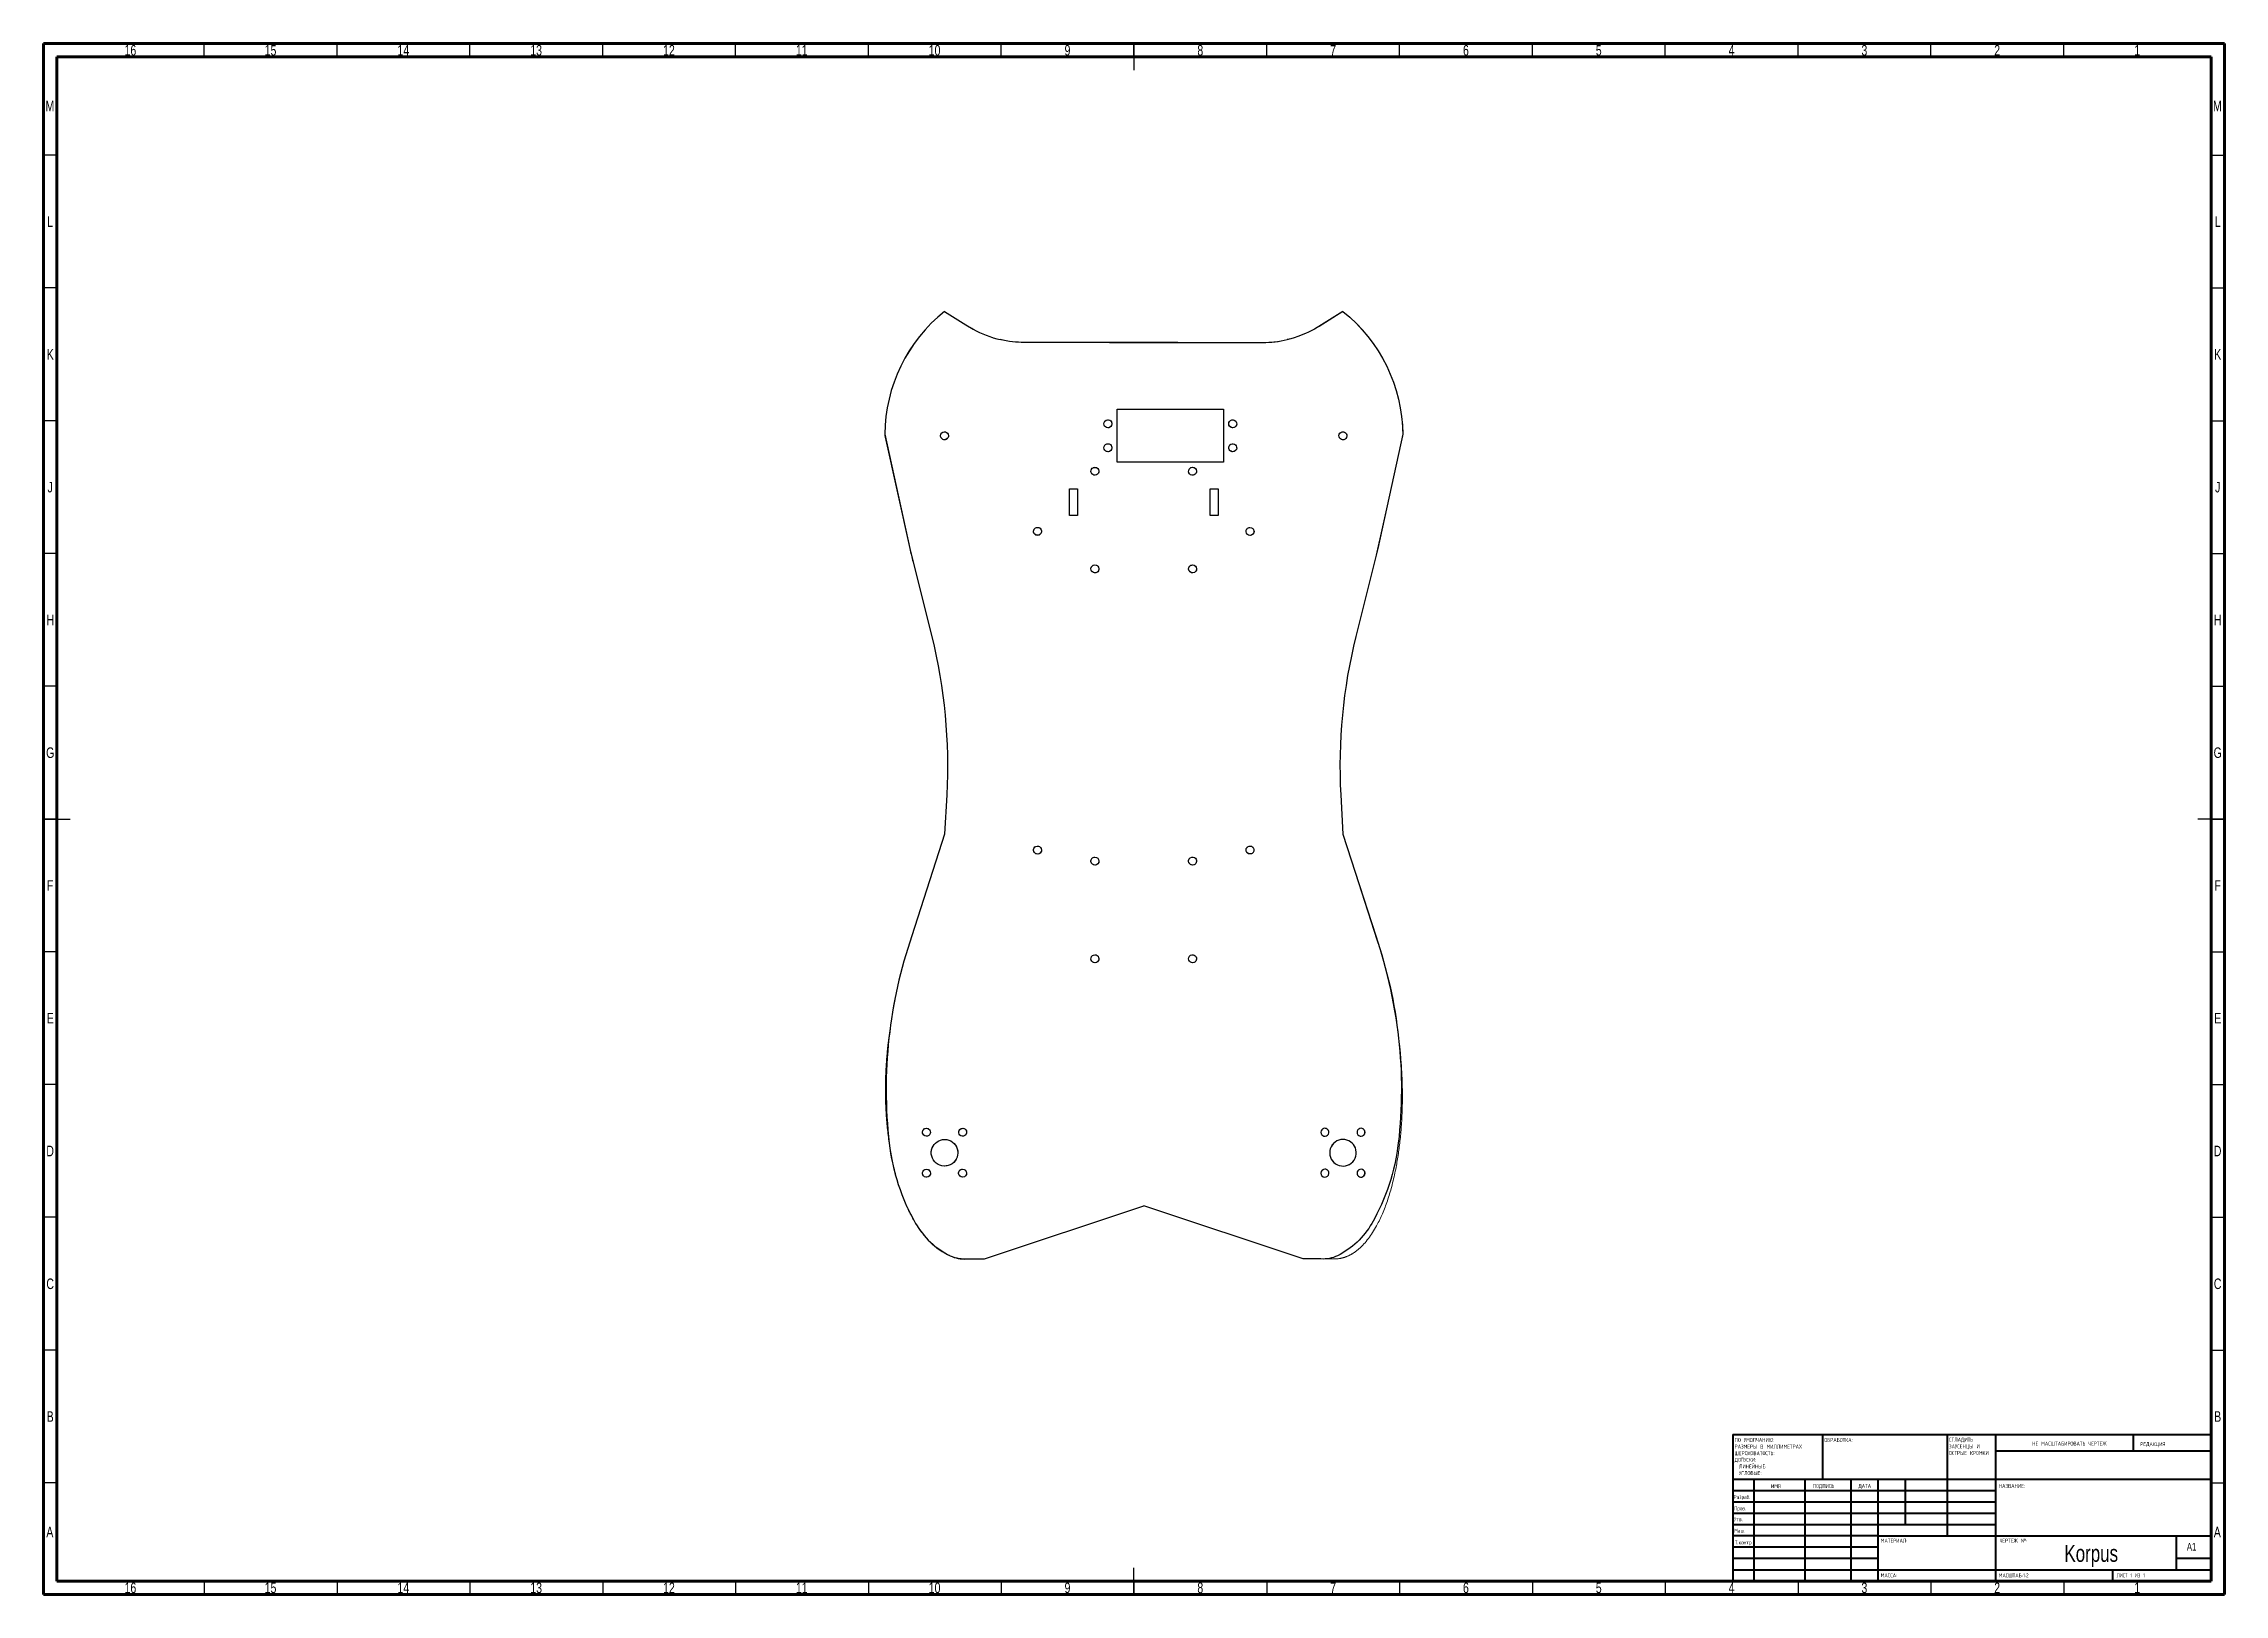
# Model space of a CAD drawing. Header units: millimetres. Extents: x 15 to 836, y 5 to 589.
import ezdxf

# ---------------------------------------------------------------- set-up
doc = ezdxf.new("R2010")
doc.units = ezdxf.units.MM
doc.layers.add('обводка', color=1, linetype='Continuous')
doc.styles.add('SLDTEXTSTYLE0', font='TXT', dxfattribs={"width": 0.75})
doc.styles.add('SLDTEXTSTYLE1', font='TXT', dxfattribs={"width": 0.75, "bigfont": 'bigfont'})
doc.styles.add('SLDTEXTSTYLE2', font='TXT', dxfattribs={"width": 0.681818, "bigfont": 'bigfont'})

# ---------------------------------------------------------------- blocks, each defined once
blk = doc.blocks.new('SW_NOTE_0')
at = {"color": 0, "linetype": 'Continuous', "lineweight": 0, "char_height": 1.5, "attachment_point": 1, "style": 'SLDTEXTSTYLE1'}
for s, insert in [('СГЛАДИТЬ', (0, 1.93)), ('ЗАУСЕНЦЫ И', (0, -0.57)), ('ОСТРЫЕ КРОМКИ', (0, -3.07))]:
    blk.add_mtext(s, dxfattribs=dict(at, insert=insert))
blk = doc.blocks.new('SW_NOTE_1')
at = {"color": 0, "linetype": 'Continuous', "lineweight": 0, "char_height": 1.5, "attachment_point": 1, "style": 'SLDTEXTSTYLE1'}
for s, insert in [('ПО УМОЛЧАНИЮ:', (0, 1.93)), ('ДОПУСКИ:', (0, -5.57)), ('РАЗМЕРЫ В МИЛЛИМЕТРАХ', (0, -0.57)), ('ШЕРОХОВАТОСТЬ:', (0, -3.07)), ('ЛИНЕЙНЫЕ:', (1.69, -8.07)), ('УГЛОВЫЕ:', (1.69, -10.57))]:
    blk.add_mtext(s, dxfattribs=dict(at, insert=insert))

msp = doc.modelspace()

# ---------------------------------------------------------------- linework, layer by layer
at = {"color": 7, "linetype": 'Continuous', "lineweight": 60}
for p, q in [((15, 5), (15, 589)), ((15, 589), (836, 589)), ((20, 10), (20, 584)), ((20, 584), (831, 584)), ((831, 584), (831, 10)), ((836, 589), (836, 5)), ((831, 10), (20, 10)), ((836, 5), (15, 5))]:
    msp.add_line(p, q, dxfattribs=at)
at = {"color": 7, "linetype": 'Continuous', "lineweight": 30}
for p, q in [((75.5, 584), (75.5, 589)), ((125.5, 584), (125.5, 589)), ((175.5, 584), (175.5, 589)), ((225.5, 584), (225.5, 589)), ((275.5, 584), (275.5, 589)), ((325.5, 584), (325.5, 589)), ((375.5, 584), (375.5, 589)), ((425.5, 589), (425.5, 579)), ((425.5, 584), (425.5, 589)), ((475.5, 584), (475.5, 589)), ((525.5, 584), (525.5, 589)), ((575.5, 584), (575.5, 589)), ((625.5, 584), (625.5, 589)), ((675.5, 584), (675.5, 589)), ((725.5, 584), (725.5, 589)), ((775.5, 584), (775.5, 589)), ((20, 547), (15, 547)), ((831, 547), (836, 547)), ((20, 497), (15, 497)), ((831, 497), (836, 497)), ((20, 447), (15, 447)), ((831, 447), (836, 447)), ((20, 397), (15, 397)), ((831, 397), (836, 397)), ((20, 347), (15, 347)), ((831, 347), (836, 347)), ((15, 297), (25, 297)), ((20, 297), (15, 297)), ((836, 297), (826, 297)), ((831, 297), (836, 297)), ((20, 247), (15, 247)), ((831, 247), (836, 247)), ((20, 197), (15, 197)), ((831, 197), (836, 197)), ((20, 147), (15, 147)), ((831, 147), (836, 147)), ((20, 97), (15, 97)), ((831, 97), (836, 97)), ((20, 47), (15, 47)), ((831, 47), (836, 47)), ((75.5, 10), (75.5, 5)), ((125.5, 10), (125.5, 5)), ((175.5, 10), (175.5, 5)), ((225.5, 10), (225.5, 5)), ((275.5, 10), (275.5, 5)), ((325.5, 10), (325.5, 5)), ((375.5, 10), (375.5, 5)), ((425.5, 5), (425.5, 15)), ((425.5, 10), (425.5, 5)), ((475.5, 10), (475.5, 5)), ((525.5, 10), (525.5, 5)), ((575.5, 10), (575.5, 5)), ((625.5, 10), (625.5, 5)), ((675.5, 10), (675.5, 5)), ((725.5, 10), (725.5, 5)), ((775.5, 10), (775.5, 5))]:
    msp.add_line(p, q, dxfattribs=at)
at = {"color": 7, "linetype": 'Continuous', "lineweight": 15}
for p, q in [((363.2, 482.52), (354.17, 488.15)), ((504.17, 488.15), (495.15, 482.52)), ((473.96, 476.44), (384.39, 476.44)), ((459.17, 451.32), (419.17, 451.32)), ((419.17, 451.32), (419.17, 431.32)), ((459.17, 431.32), (459.17, 451.32)), ((331.79, 440.77), (341.1, 398.89)), ((516.67, 396.32), (526.67, 441.32)), ((419.17, 431.32), (459.17, 431.32)), ((404.17, 421.32), (401.17, 421.32)), ((401.17, 421.32), (401.17, 411.32)), ((404.17, 411.32), (404.17, 421.32)), ((457.17, 421.32), (454.17, 421.32)), ((454.17, 421.32), (454.17, 411.32)), ((457.17, 411.32), (457.17, 421.32)), ((401.17, 411.32), (404.17, 411.32)), ((454.17, 411.32), (457.17, 411.32)), ((509.02, 365.69), (516.67, 396.32)), ((342.31, 393.76), (349.33, 365.69)), ((354.99, 306.09), (354.17, 291.32)), ((504.17, 291.32), (503.35, 306.09)), ((354.17, 291.32), (341.27, 251.17)), ((517.08, 251.17), (504.17, 291.32)), ((369.17, 131.32), (429.17, 151.32)), ((429.17, 151.32), (489.17, 131.32)), ((362.46, 131.32), (369.17, 131.32)), ((489.17, 131.32), (500.91, 131.32))]:
    msp.add_line(p, q, dxfattribs=at)
at = {"color": 7, "linetype": 'Continuous', "lineweight": 40}
for p, q in [((651, 65.25), (831, 65.25)), ((651, 65.25), (651, 10)), ((684.8, 48.25), (684.8, 65.25)), ((731.6, 65.25), (731.6, 27)), ((749.8, 65.25), (749.8, 10)), ((831, 58.88), (749.8, 58.88)), ((801.8, 58.88), (801.8, 65.25)), ((831, 48.25), (651, 48.25)), ((749.8, 44), (651, 44)), ((658.8, 48.25), (658.8, 10)), ((677.99, 48.25), (677.99, 10)), ((695.4, 48.25), (695.4, 10)), ((705.6, 10), (705.6, 48.25)), ((716, 31.25), (716, 48.25)), ((749.8, 39.75), (651, 39.75)), ((749.8, 35.5), (651, 35.5)), ((749.8, 31.25), (651, 31.25)), ((705.6, 27), (651, 27)), ((705.6, 27), (831, 27)), ((818, 14.25), (818, 27)), ((705.6, 22.75), (651, 22.75)), ((705.6, 18.5), (651, 18.5)), ((831, 18.5), (818, 18.5)), ((651, 14.25), (831, 14.25)), ((794, 10), (794, 14.25))]:
    msp.add_line(p, q, dxfattribs=at)
at = {"color": 7, "linetype": 'Continuous', "lineweight": 15}
for centre, radius in [((415.67, 445.82), 1.5), ((462.67, 445.82), 1.5), ((354.17, 441.32), 1.5), ((415.67, 436.82), 1.5), ((462.67, 436.82), 1.5), ((504.17, 441.32), 1.5), ((410.79, 427.95), 1.5), ((447.56, 427.95), 1.5), ((389.17, 405.32), 1.5), ((469.17, 405.32), 1.5), ((410.79, 391.18), 1.5), ((447.56, 391.18), 1.5), ((389.17, 285.32), 1.5), ((410.79, 281.15), 1.5), ((447.56, 281.15), 1.5), ((469.17, 285.32), 1.5), ((410.79, 244.38), 1.5), ((447.56, 244.38), 1.5), ((347.37, 179.02), 1.5), ((354.17, 171.32), 5), ((360.97, 179.02), 1.5), ((497.37, 179.02), 1.5), ((504.17, 171.32), 5), ((510.97, 179.02), 1.5), ((347.37, 163.62), 1.5), ((360.97, 163.62), 1.5), ((497.37, 163.62), 1.5), ((510.97, 163.62), 1.5)]:
    msp.add_circle(centre, radius, dxfattribs=at)
for centre, radius, start, end in [((391.67, 441.32), 60, 128.68219, 179.44051), ((466.67, 441.32), 60, 0, 51.31781), ((384.39, 516.44), 40, 238.01523, 270), ((473.96, 516.44), 40, 270, 301.98477), ((336.67, 441.85), 5, 179.44051, 192.52881), ((536.34, 442.27), 200, 192.52881, 194.03624), ((155.3, 317.18), 200, 356.82017, 14.03624), ((703.04, 317.18), 200, 165.96376, 183.17983), ((531.67, 189.96), 200, 162.18111, 174.47997), ((326.67, 189.96), 200, 5.36185, 17.81889)]:
    msp.add_arc(centre, radius, start, end, dxfattribs=at)
for points, knots in [([(332.6, 209.2), (332.56, 208.78), (332.48, 207.93), (332.37, 206.66), (332.28, 205.4), (332.19, 204.13), (332.12, 202.87), (332.06, 201.6), (332, 200.34), (331.96, 199.08), (331.93, 197.82), (331.91, 196.56), (331.9, 195.31), (331.91, 194.05), (331.92, 192.8), (331.94, 191.55), (331.98, 190.3), (332.02, 189.05), (332.08, 187.8), (332.23, 185.01), (332.57, 180.72), (333.28, 175.03), (334.23, 169.54), (335.5, 163.93), (337.11, 158.31), (339.13, 152.8), (341.44, 147.83), (343.74, 143.89), (345.89, 140.87), (347.77, 138.63), (349.73, 136.68), (351.35, 135.35), (352.54, 134.51), (353.28, 134.04), (354.02, 133.6), (354.76, 133.21), (355.51, 132.85), (356.26, 132.52), (357.02, 132.24), (357.78, 131.99), (358.55, 131.78), (359.32, 131.61), (360.1, 131.48), (360.88, 131.39), (361.67, 131.33), (362.2, 131.32), (362.46, 131.32)], [0, 0, 0, 0, 0.0140477, 0.0280691, 0.0420652, 0.0560371, 0.0699856, 0.0839118, 0.0978167, 0.1117014, 0.1255669, 0.1394141, 0.1532442, 0.1670581, 0.1808569, 0.1946417, 0.2084134, 0.2221732, 0.2359221, 0.2496611, 0.3146839, 0.3777736, 0.4390645, 0.4987024, 0.5676729, 0.6320486, 0.692222, 0.7486731, 0.7825861, 0.8145914, 0.8449148, 0.8738218, 0.8836144, 0.8932189, 0.9026503, 0.9119245, 0.9210581, 0.9300684, 0.9389736, 0.9477925, 0.9565444, 0.9652491, 0.9739268, 0.9825976, 0.9912819, 1, 1, 1, 1]), ([(500.91, 131.32), (501.02, 131.32), (501.24, 131.32), (501.58, 131.33), (501.91, 131.36), (502.24, 131.39), (502.57, 131.43), (502.9, 131.48), (503.23, 131.54), (503.56, 131.6), (503.89, 131.68), (504.21, 131.77), (504.54, 131.86), (504.86, 131.97), (505.18, 132.08), (505.5, 132.2), (505.82, 132.33), (506.14, 132.47), (506.46, 132.62), (506.77, 132.78), (507.09, 132.95), (507.4, 133.13), (507.71, 133.31), (508.02, 133.51), (508.33, 133.71), (508.64, 133.92), (508.95, 134.14), (509.26, 134.37), (509.56, 134.61), (509.87, 134.86), (510.17, 135.12), (510.47, 135.39), (511.28, 136.13), (512.56, 137.46), (514.21, 139.54), (515.77, 141.91), (517.53, 145.03), (519.38, 149.02), (521.2, 153.96), (522.78, 159.39), (524.02, 164.89), (524.97, 170.36), (525.67, 175.69), (526.17, 181.2), (526.42, 185.74), (526.52, 189.24), (526.55, 191.65), (526.55, 194.07), (526.51, 196.48), (526.44, 198.91), (526.33, 201.34), (526.19, 203.77), (526.02, 206.21), (525.87, 207.84), (525.8, 208.65)], [0, 0, 0, 0, 0.003836, 0.007661, 0.011478, 0.015291, 0.019101, 0.022913, 0.026728, 0.03055, 0.034381, 0.038224, 0.042082, 0.045958, 0.049854, 0.053774, 0.057719, 0.061692, 0.065696, 0.069733, 0.073806, 0.077917, 0.082068, 0.086261, 0.090499, 0.094784, 0.099117, 0.103501, 0.107937, 0.112428, 0.116975, 0.121579, 0.126242, 0.154596, 0.184792, 0.21707, 0.251629, 0.307552, 0.367563, 0.432013, 0.501182, 0.560828, 0.622193, 0.685381, 0.750485, 0.777951, 0.805468, 0.833041, 0.860678, 0.888382, 0.916161, 0.94402, 0.971964, 1, 1, 1, 1])]:
    msp.add_open_spline(points, degree=3, knots=knots, dxfattribs=at)
at = {"layer": 'обводка'}
for points in [[(354.17, 488.15, 0.225169), (331.68, 441.9), (341.1, 398.89), (349.33, 365.69, -0.075261), (354.99, 306.09, 3.73538)], [(354.17, 488.15), (362.2, 483.14), (364.9, 481.51, 0.069019), (375.15, 477.53, 1.717937)], [(504.17, 488.15), (496.14, 483.14), (493.44, 481.51, -0.069019), (483.2, 477.53, -1.717937)], [(504.17, 488.15, -0.225169), (526.67, 441.9), (517.24, 398.89), (509.02, 365.69, 0.075261), (503.35, 306.09, -3.73538)], [(384.39, 476.44, -0.058346), (375.15, 477.53, -0.08146), (375.15, 477.53, -5.75616)], [(442.06, 476.44), (384.39, 476.44, -0.16194), (384.39, 476.44, -4.635074)], [(416.29, 476.44), (473.96, 476.44, 0.16194), (473.96, 476.44, 4.635074)], [(473.96, 476.44, 0.058346), (483.2, 477.53, 0.08146), (483.2, 477.53, 5.75616)], [(415.5, 447.31, -2.585647), (414.17, 445.79, -0.38675), (415.5, 447.31, -0.576196)], [(462.81, 447.31, -2.822685), (461.24, 446.27, -0.354273), (462.81, 447.31, -1.212815)], [(354.09, 442.81, -2.677216), (352.68, 441.45, -0.373522), (354.09, 442.81, -0.647483)], [(415.65, 438.32, -4.502488), (414.51, 437.76, -0.222099), (415.65, 438.32, -0.80259)], [(462.4, 438.29, -3.052667), (461.18, 437, -0.327582), (462.4, 438.29, -1.469145)], [(504.33, 442.81, -2.99398), (502.78, 441.88, -0.334004), (504.33, 442.81, -0.557936)], [(410.54, 429.43, -3.488539), (409.35, 428.38, -0.286653), (410.54, 429.43, -0.526725)], [(446.93, 429.31, -1.380357), (447.26, 426.48, -0.72445), (446.93, 429.31, -1.464903)], [(389.11, 406.82, -1.878288), (387.81, 404.7, -0.5324), (389.11, 406.82, -0.52068)], [(469.17, 406.82, -2.232268), (467.68, 405.14, -0.447975), (469.17, 406.82, -1.694781)], [(410.75, 392.68, -2.492547), (409.29, 391.21, -0.401196), (410.75, 392.68, -0.420094)], [(447.54, 392.68, -2.265391), (446.07, 391.02, -0.441425), (447.54, 392.68, -1.34377)], [(389.07, 286.81, -3.059696), (387.71, 285.67, -0.32683), (389.07, 286.81, -0.508479)], [(410.79, 282.65, -2.235407), (409.3, 280.98, -0.447346), (410.79, 282.65, -0.50237)], [(447.82, 282.63, -2.424483), (446.08, 281.42, -0.412459), (447.82, 282.63, -0.489432)], [(469.16, 286.82, -1.96407), (467.75, 284.84, -0.509147), (469.16, 286.82, -0.369476)], [(341.85, 252.98, 0.111691), (333.33, 174.98, 0.102413), (343.29, 144.72, 0.148323), (356.27, 132.53, 0.134219), (362.46, 131.32), (369.17, 131.32), (429.17, 151.32)], [(516.5, 252.98, -0.111691), (525.01, 174.98, -0.102413), (515.05, 144.72, -0.148323), (502.08, 132.53, -0.134219), (495.88, 131.32), (489.17, 131.32), (429.17, 151.32)], [(410.75, 245.88, -2.891146), (409.32, 244.7, -0.345884), (410.75, 245.88, -0.806889)], [(447.31, 245.86, -2.636645), (446.06, 244.31, -0.37927), (447.31, 245.86, -1.340042)], [(347.33, 180.52, -3.558012), (346.02, 179.66, -0.281056), (347.33, 180.52, -0.741808)], [(354.18, 176.32, -3.231429), (349.51, 173.13, -0.309461), (354.18, 176.32, -0.316492)], [(361.79, 180.28, -4.058445), (360.4, 180.4, -0.2464), (361.79, 180.28, -1.067091)], [(496.56, 180.28, 4.058445), (497.95, 180.4, 0.2464), (496.56, 180.28, 1.067091)], [(504.17, 176.32, 3.231429), (508.83, 173.13, 0.309461), (504.17, 176.32, 0.316492)], [(511.02, 180.52, 3.558012), (512.33, 179.66, 0.281056), (511.02, 180.52, 0.741808)], [(347.37, 165.12, -2.7173), (345.89, 163.85, -0.368012), (347.37, 165.12, -0.157231)], [(360.95, 165.12, -2.302661), (359.48, 163.49, -0.43428), (360.95, 165.12, -0.628792)], [(497.39, 165.12, 2.302661), (498.87, 163.49, 0.43428), (497.39, 165.12, 0.628792)], [(510.98, 165.12, 2.7173), (512.45, 163.85, 0.368012), (510.98, 165.12, 0.157231)]]:
    msp.add_lwpolyline(points, format="xyb", dxfattribs=at)
for points in [[(419.17, 451.32), (459.17, 451.32), (459.17, 431.32), (419.17, 431.32), (419.17, 451.32)], [(401.17, 421.32), (404.17, 421.32), (404.17, 411.32), (401.17, 411.32), (401.17, 421.32)], [(454.17, 421.32), (457.17, 421.32), (457.17, 411.32), (454.17, 411.32), (454.17, 421.32)], [(354.99, 306.09), (354.17, 291.32)], [(503.35, 306.09), (504.17, 291.32)], [(354.17, 291.32), (341.85, 252.98), (341.85, 252.98)], [(504.17, 291.32), (516.5, 252.98), (516.5, 252.98)]]:
    msp.add_lwpolyline(points, dxfattribs=at)

# ---------------------------------------------------------------- block references
at = {"color": 7, "linetype": 'Continuous', "lineweight": 0}
for name, p in [('SW_NOTE_1', (651.59, 61.99)), ('SW_NOTE_0', (732.31, 62.07))]:
    msp.add_blockref(name, p, dxfattribs=at)

# ---------------------------------------------------------------- texts
for s, insert, char_height, attachment_point, style in [('16', (47.67, 588.46), 3.969, 2, 'SLDTEXTSTYLE0'), ('15', (100.42, 588.46), 3.969, 2, 'SLDTEXTSTYLE0'), ('14', (150.42, 588.46), 3.969, 2, 'SLDTEXTSTYLE0'), ('13', (200.42, 588.46), 3.969, 2, 'SLDTEXTSTYLE0'), ('12', (250.42, 588.46), 3.969, 2, 'SLDTEXTSTYLE0'), ('11', (300.42, 588.46), 3.969, 2, 'SLDTEXTSTYLE0'), ('10', (350.42, 588.46), 3.969, 2, 'SLDTEXTSTYLE0'), ('9', (400.46, 588.46), 3.97, 2, 'SLDTEXTSTYLE0'), ('8', (450.46, 588.46), 3.97, 2, 'SLDTEXTSTYLE0'), ('7', (500.46, 588.46), 3.97, 2, 'SLDTEXTSTYLE0'), ('6', (550.46, 588.46), 3.97, 2, 'SLDTEXTSTYLE0'), ('5', (600.46, 588.46), 3.97, 2, 'SLDTEXTSTYLE0'), ('4', (650.46, 588.46), 3.97, 2, 'SLDTEXTSTYLE0'), ('3', (700.46, 588.46), 3.97, 2, 'SLDTEXTSTYLE0'), ('2', (750.46, 588.46), 3.97, 2, 'SLDTEXTSTYLE0'), ('1', (803.21, 588.46), 3.97, 2, 'SLDTEXTSTYLE0'), ('M', (17.36, 567.52), 3.97, 2, 'SLDTEXTSTYLE0'), ('M', (833.36, 567.52), 3.97, 2, 'SLDTEXTSTYLE0'), ('L', (17.45, 523.96), 3.97, 2, 'SLDTEXTSTYLE0'), ('L', (833.45, 523.96), 3.97, 2, 'SLDTEXTSTYLE0'), ('K', (17.49, 473.96), 3.97, 2, 'SLDTEXTSTYLE0'), ('K', (833.49, 473.96), 3.97, 2, 'SLDTEXTSTYLE0'), ('J', (17.47, 423.96), 3.97, 2, 'SLDTEXTSTYLE0'), ('J', (833.47, 423.96), 3.97, 2, 'SLDTEXTSTYLE0'), ('H', (17.49, 373.96), 3.97, 2, 'SLDTEXTSTYLE0'), ('H', (833.49, 373.96), 3.97, 2, 'SLDTEXTSTYLE0'), ('G', (17.49, 323.96), 3.97, 2, 'SLDTEXTSTYLE0'), ('G', (833.49, 323.96), 3.97, 2, 'SLDTEXTSTYLE0'), ('F', (17.46, 273.96), 3.97, 2, 'SLDTEXTSTYLE0'), ('F', (833.46, 273.96), 3.97, 2, 'SLDTEXTSTYLE0'), ('E', (17.51, 223.96), 3.97, 2, 'SLDTEXTSTYLE0'), ('E', (833.51, 223.96), 3.97, 2, 'SLDTEXTSTYLE0'), ('D', (17.45, 173.96), 3.97, 2, 'SLDTEXTSTYLE0'), ('D', (833.45, 173.96), 3.97, 2, 'SLDTEXTSTYLE0'), ('C', (17.46, 123.96), 3.97, 2, 'SLDTEXTSTYLE0'), ('C', (833.46, 123.96), 3.97, 2, 'SLDTEXTSTYLE0'), ('B', (17.47, 73.96), 3.97, 2, 'SLDTEXTSTYLE0'), ('B', (833.47, 73.96), 3.97, 2, 'SLDTEXTSTYLE0'), ('ОБРАБОТКА:', (685.37, 63.92), 1.5, 1, 'SLDTEXTSTYLE1'), ('НЕ МАСШТАБИРОВАТЬ ЧЕРТЕЖ', (763.61, 62.53), 1.5, 1, 'SLDTEXTSTYLE1'), ('РЕДАКЦИЯ', (804.33, 62.33), 1.5, 1, 'SLDTEXTSTYLE1'), ('Разраб.', (651.21, 42.43), 1.5, 1, 'SLDTEXTSTYLE1'), ('ИМЯ', (665.32, 46.5), 1.5, 1, 'SLDTEXTSTYLE1'), ('ПОДПИСЬ', (681.03, 46.56), 1.5, 1, 'SLDTEXTSTYLE1'), ('ДАТА', (698.21, 46.58), 1.5, 1, 'SLDTEXTSTYLE1'), ('НАЗВАНИЕ:', (751.07, 46.58), 1.5, 1, 'SLDTEXTSTYLE1'), ('Утв.', (651.4, 34.06), 1.5, 1, 'SLDTEXTSTYLE1'), ('Пров.', (651.41, 38.15), 1.5, 1, 'SLDTEXTSTYLE1'), ('A', (17.34, 30.46), 3.97, 2, 'SLDTEXTSTYLE0'), ('Маш.', (651.46, 29.73), 1.5, 1, 'SLDTEXTSTYLE1'), ('Т.контр', (651.67, 25.35), 1.5, 1, 'SLDTEXTSTYLE1'), ('МАТЕРИАЛ:', (706.65, 25.99), 1.5, 1, 'SLDTEXTSTYLE1'), ('ЧЕРТЕЖ №:', (751.37, 25.99), 1.5, 1, 'SLDTEXTSTYLE1'), ('A', (833.34, 30.46), 3.97, 2, 'SLDTEXTSTYLE0'), ('Korpus', (785.87, 23.61), 6.35, 2, 'SLDTEXTSTYLE0'), ('A1', (821.87, 24.41), 2.91, 1, 'SLDTEXTSTYLE0'), ('16', (47.67, 9.46), 3.969, 2, 'SLDTEXTSTYLE0'), ('15', (100.42, 9.46), 3.969, 2, 'SLDTEXTSTYLE0'), ('14', (150.42, 9.46), 3.969, 2, 'SLDTEXTSTYLE0'), ('13', (200.42, 9.46), 3.969, 2, 'SLDTEXTSTYLE0'), ('12', (250.42, 9.46), 3.969, 2, 'SLDTEXTSTYLE0'), ('11', (300.42, 9.46), 3.969, 2, 'SLDTEXTSTYLE0'), ('10', (350.42, 9.46), 3.969, 2, 'SLDTEXTSTYLE0'), ('9', (400.46, 9.46), 3.97, 2, 'SLDTEXTSTYLE0'), ('8', (450.46, 9.46), 3.97, 2, 'SLDTEXTSTYLE0'), ('7', (500.46, 9.46), 3.97, 2, 'SLDTEXTSTYLE0'), ('6', (550.46, 9.46), 3.97, 2, 'SLDTEXTSTYLE0'), ('5', (600.46, 9.46), 3.97, 2, 'SLDTEXTSTYLE0'), ('4', (650.46, 9.46), 3.97, 2, 'SLDTEXTSTYLE0'), ('3', (700.46, 9.46), 3.97, 2, 'SLDTEXTSTYLE0'), ('МАССА:', (706.62, 12.95), 1.499, 1, 'SLDTEXTSTYLE1'), ('2', (750.46, 9.46), 3.97, 2, 'SLDTEXTSTYLE0'), ('МАСШТАБ:1:2', (751.07, 12.9), 1.5, 1, 'SLDTEXTSTYLE1'), ('ЛИСТ 1 ИЗ 1', (795.48, 12.9), 1.5, 1, 'SLDTEXTSTYLE2'), ('1', (803.21, 9.46), 3.97, 2, 'SLDTEXTSTYLE0')]:
    msp.add_mtext(s, dxfattribs=dict(at, insert=insert, char_height=char_height, attachment_point=attachment_point, style=style))

doc.saveas('drawing.dxf')
